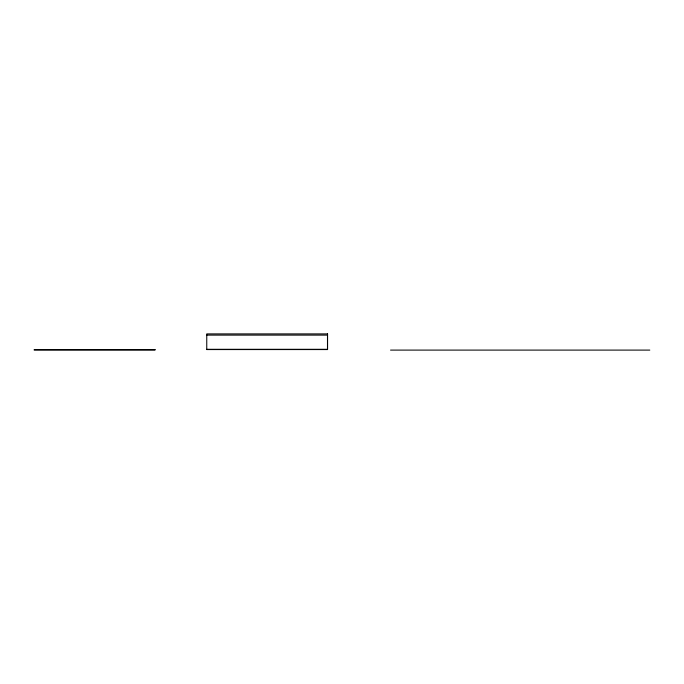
<?xml version="1.0" encoding="UTF-8"?>
<svg xmlns="http://www.w3.org/2000/svg" width="684" height="684" viewBox="0 0 684 684"><rect width="100%" height="100%" fill="white"/><g stroke="black" fill="none" stroke-linecap="round" stroke-linejoin="round"><path stroke-width="1.03" d="M206.85 335.117L327.482 335.117L327.482 349.302L206.85 349.302M390.547 350.097L649.8 350.097M327.576 333.903L206.756 333.903L206.756 349.567L327.576 349.567L327.576 333.903M155.02 349.567L34.2 349.567L34.2 350.097L155.02 350.097L155.02 349.567"/></g></svg>
